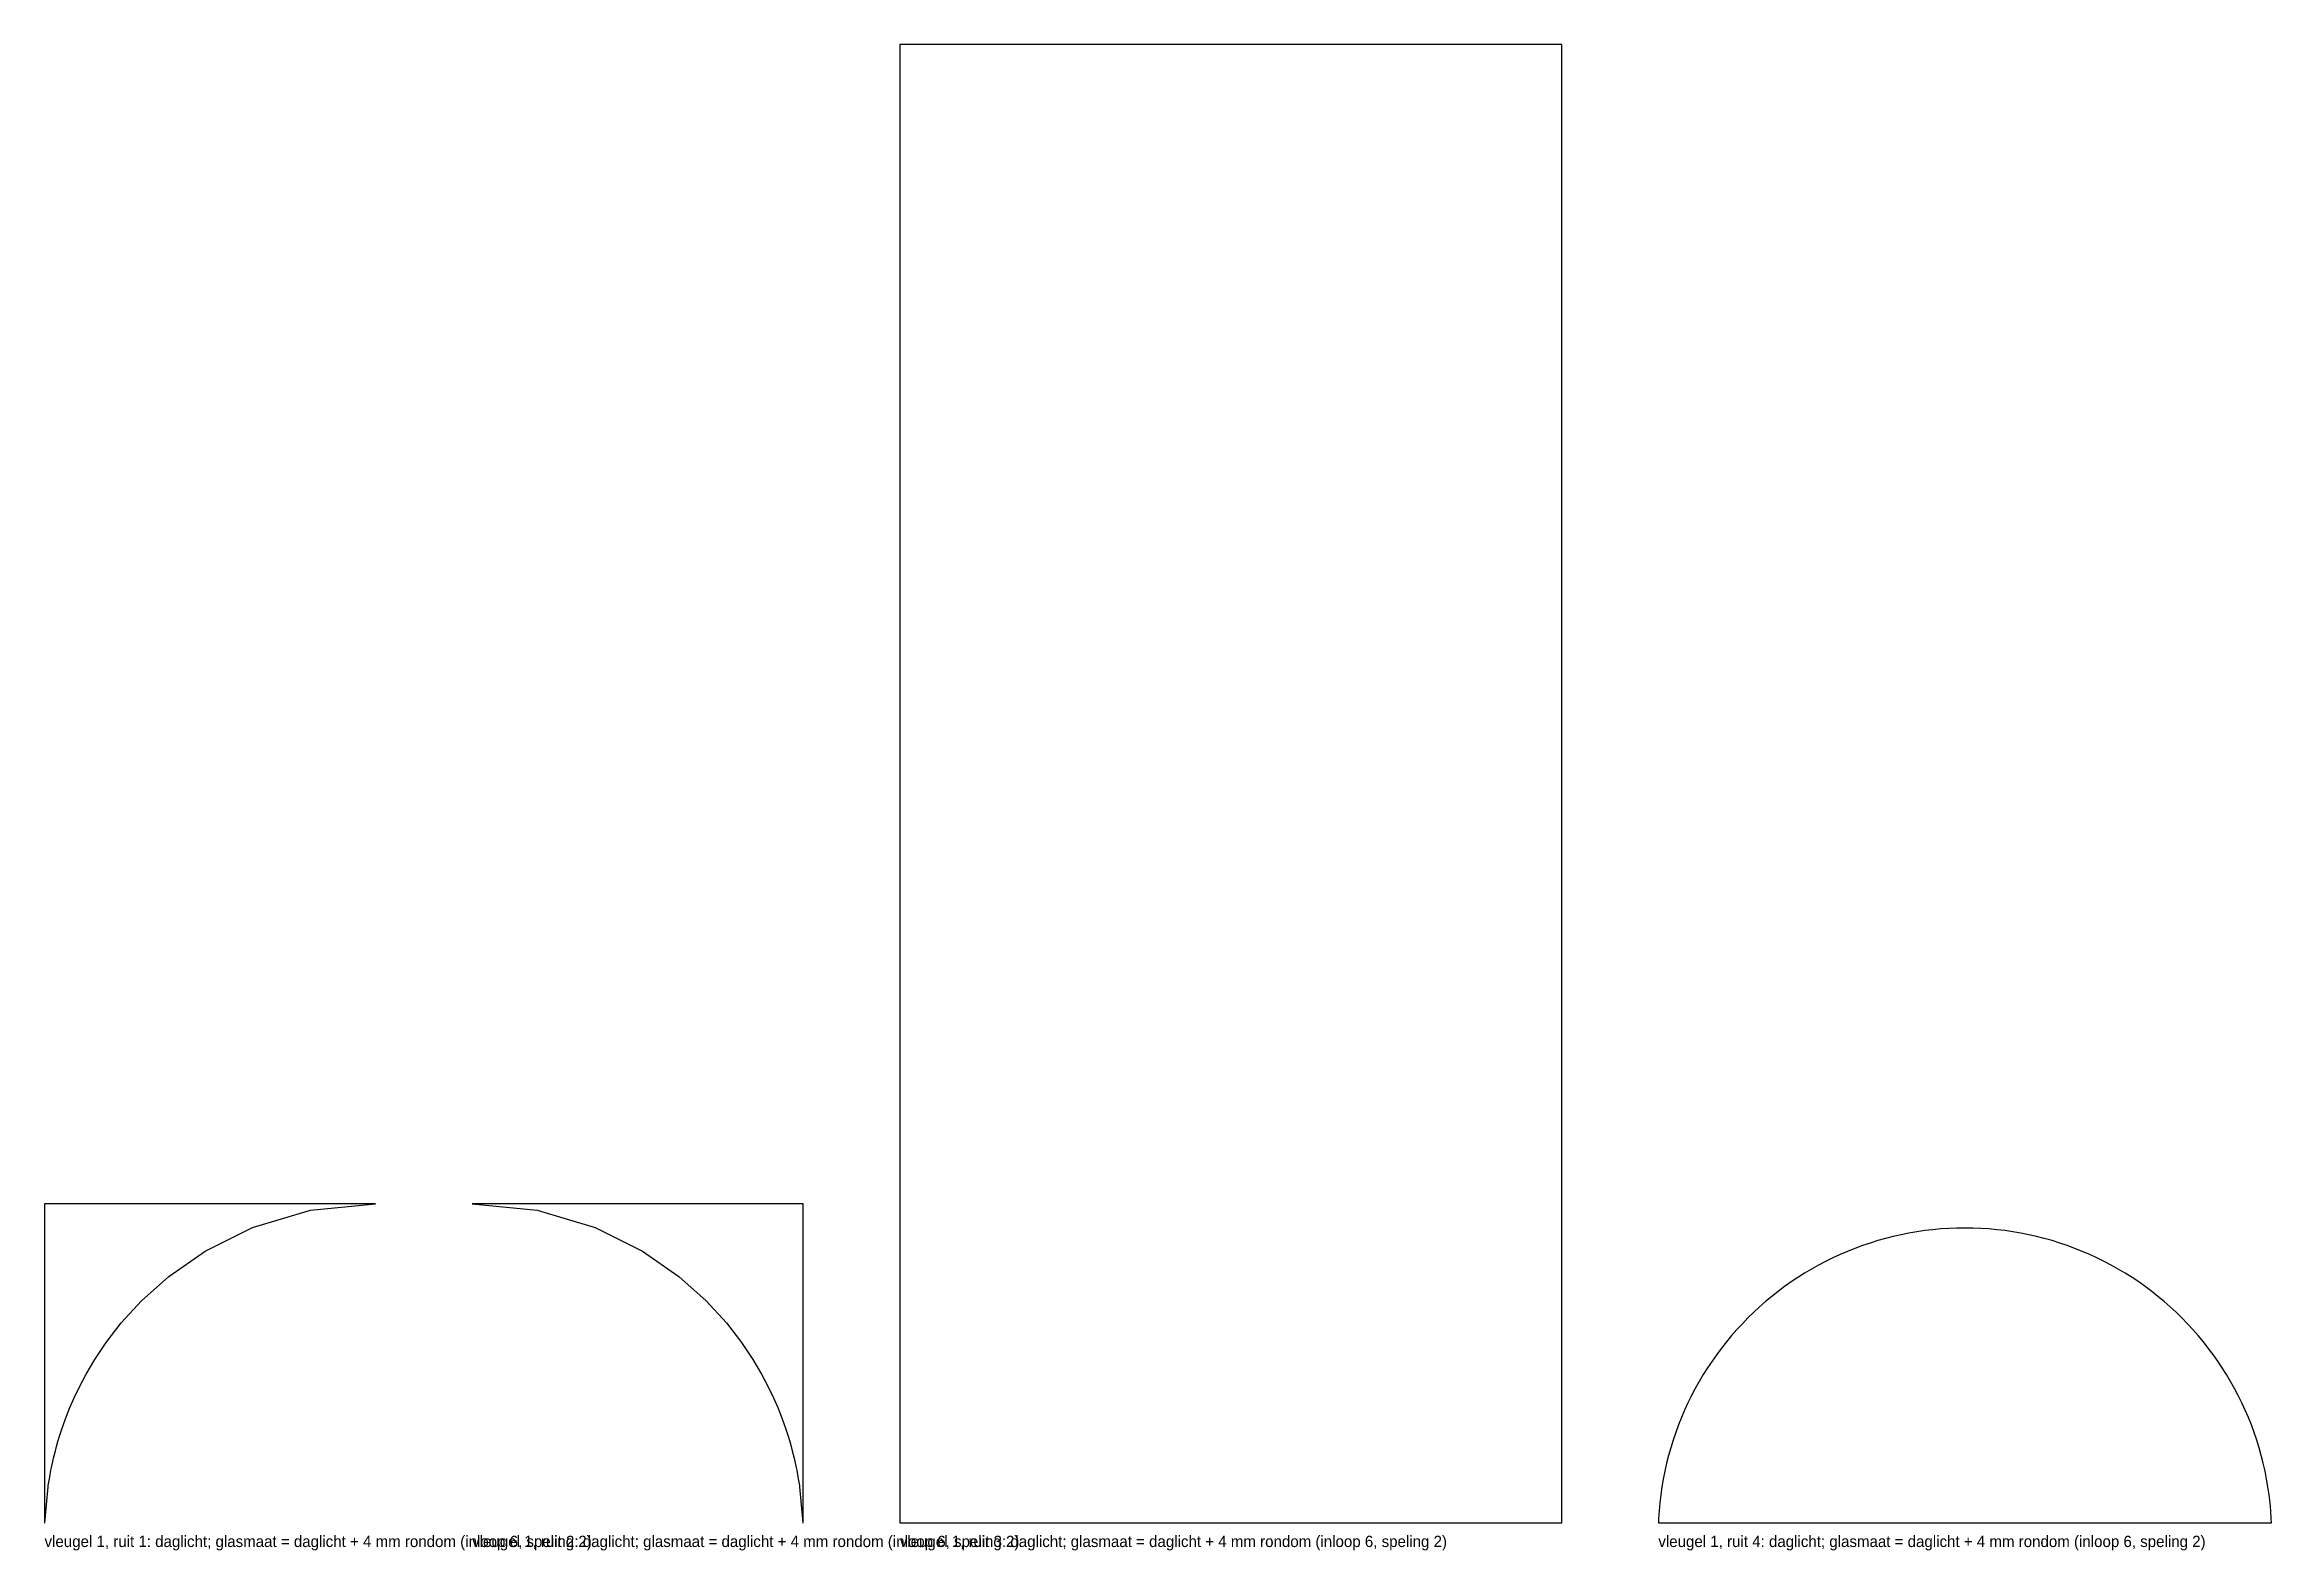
# Model space of a CAD drawing. Header units: millimetres. Extents: x 0 to 2765, y -34 to 1835.
import ezdxf

# ---------------------------------------------------------------- set-up
doc = ezdxf.new("R2010")
doc.units = ezdxf.units.MM

msp = doc.modelspace()

# ---------------------------------------------------------------- linework, layer by layer
at = {"layer": 'DAGLICHT'}
for p, q in [((1884, 1835), (1062, 1835)), ((1062, 1835), (1062, 0)), ((1884, 0), (1884, 1835)), ((411, 396), (0, 396)), ((0, 396), (0, 0)), ((258.3584, 366.6039), (330.3963, 388.0187)), ((330.3963, 388.0187), (411, 396)), ((531, 396), (611.6037, 388.0187)), ((942, 396), (531, 396)), ((611.6037, 388.0187), (683.6416, 366.6039)), ((942, 0), (942, 396)), ((199.5422, 337.4296), (258.3584, 366.6039)), ((683.6416, 366.6039), (742.4578, 337.4296)), ((2315.2402, 359.6201), (2305.4576, 357.6742)), ((2325.0704, 361.3093), (2315.2402, 359.6201)), ((2334.9415, 362.7405), (2325.0704, 361.3093)), ((2344.8466, 363.9128), (2334.9415, 362.7405)), ((2354.779, 364.8255), (2344.8466, 363.9128)), ((2364.7319, 365.4779), (2354.779, 364.8255)), ((2374.6985, 365.8694), (2364.7319, 365.4779)), ((2384.6719, 366), (2374.6985, 365.8694)), ((2394.6454, 365.8694), (2384.6719, 366)), ((2404.6119, 365.4779), (2394.6454, 365.8694)), ((2414.5649, 364.8255), (2404.6119, 365.4779)), ((2424.4973, 363.9128), (2414.5649, 364.8255)), ((2434.4024, 362.7405), (2424.4973, 363.9128)), ((2444.2735, 361.3093), (2434.4024, 362.7405)), ((2454.1037, 359.6201), (2444.2735, 361.3093)), ((2463.8863, 357.6742), (2454.1037, 359.6201)), ((154.2503, 305.9371), (199.5422, 337.4296)), ((742.4578, 337.4296), (787.7497, 305.9371)), ((2229.7053, 333.0608), (2220.6472, 328.885)), ((2238.8696, 336.9981), (2229.7053, 333.0608)), ((2248.1338, 340.6941), (2238.8696, 336.9981)), ((2257.4915, 344.1464), (2248.1338, 340.6941)), ((2266.9365, 347.3525), (2257.4915, 344.1464)), ((2276.4621, 350.3103), (2266.9365, 347.3525)), ((2286.0619, 353.0177), (2276.4621, 350.3103)), ((2295.7293, 355.4729), (2286.0619, 353.0177)), ((2305.4576, 357.6742), (2295.7293, 355.4729)), ((2473.6146, 355.4729), (2463.8863, 357.6742)), ((2483.282, 353.0177), (2473.6146, 355.4729)), ((2492.8818, 350.3103), (2483.282, 353.0177)), ((2502.4074, 347.3525), (2492.8818, 350.3103)), ((2511.8524, 344.1464), (2502.4074, 347.3525)), ((2521.2101, 340.6941), (2511.8524, 344.1464)), ((2530.4743, 336.9981), (2521.2101, 340.6941)), ((2539.6386, 333.0608), (2530.4743, 336.9981)), ((2548.6967, 328.885), (2539.6386, 333.0608)), ((120.3791, 275.6209), (154.2503, 305.9371)), ((787.7497, 305.9371), (821.6209, 275.6209)), ((2177.1645, 304.5335), (2168.8712, 298.9921)), ((2185.6, 309.8559), (2177.1645, 304.5335)), ((2194.1719, 314.9557), (2185.6, 309.8559)), ((2202.8745, 319.8293), (2194.1719, 314.9557)), ((2211.7016, 324.4735), (2202.8745, 319.8293)), ((2220.6472, 328.885), (2211.7016, 324.4735)), ((2557.6423, 324.4735), (2548.6967, 328.885)), ((2566.4694, 319.8293), (2557.6423, 324.4735)), ((2575.1719, 314.9557), (2566.4694, 319.8293)), ((2583.7439, 309.8559), (2575.1719, 314.9557)), ((2592.1794, 304.5335), (2583.7439, 309.8559)), ((2600.4727, 298.9921), (2592.1794, 304.5335)), ((2144.9009, 281.0926), (2137.2322, 274.7147)), ((2152.7338, 287.2676), (2144.9009, 281.0926)), ((2160.7258, 293.2355), (2152.7338, 287.2676)), ((2168.8712, 298.9921), (2160.7258, 293.2355)), ((2608.6181, 293.2355), (2600.4727, 298.9921)), ((2616.6101, 287.2676), (2608.6181, 293.2355)), ((2624.443, 281.0926), (2616.6101, 287.2676)), ((2632.1117, 274.7147), (2624.443, 281.0926)), ((95.2611, 248.1158), (120.3791, 275.6209)), ((821.6209, 275.6209), (846.7389, 248.1158)), ((2115.2643, 254.4077), (2108.3043, 247.2631)), ((2122.4089, 261.3676), (2115.2643, 254.4077)), ((2129.7332, 268.1382), (2122.4089, 261.3676)), ((2137.2322, 274.7147), (2129.7332, 268.1382)), ((2639.6107, 268.1382), (2632.1117, 274.7147)), ((2646.935, 261.3676), (2639.6107, 268.1382)), ((2654.0796, 254.4077), (2646.935, 261.3676)), ((2661.0396, 247.2631), (2654.0796, 254.4077)), ((62.4727, 202.8296), (76.5555, 223.8889)), ((76.5555, 223.8889), (95.2611, 248.1158)), ((846.7389, 248.1158), (865.4445, 223.8889)), ((865.4445, 223.8889), (879.5273, 202.8296)), ((2088.5793, 224.7711), (2082.4043, 216.9381)), ((2094.9573, 232.4397), (2088.5793, 224.7711)), ((2101.5338, 239.9388), (2094.9573, 232.4397)), ((2108.3043, 247.2631), (2101.5338, 239.9388)), ((2667.8101, 239.9388), (2661.0396, 247.2631)), ((2674.3866, 232.4397), (2667.8101, 239.9388)), ((2680.7646, 224.7711), (2674.3866, 232.4397)), ((2686.9396, 216.9381), (2680.7646, 224.7711)), ((51.7214, 184.5992), (62.4727, 202.8296)), ((879.5273, 202.8296), (890.2786, 184.5992)), ((2070.6799, 200.8008), (2065.1385, 192.5075)), ((2076.4365, 208.9462), (2070.6799, 200.8008)), ((2082.4043, 216.9381), (2076.4365, 208.9462)), ((2692.9074, 208.9462), (2686.9396, 216.9381)), ((2698.664, 200.8008), (2692.9074, 208.9462)), ((2704.2054, 192.5075), (2698.664, 200.8008)), ((36.8394, 155.073), (43.3904, 168.8048)), ((43.3904, 168.8048), (51.7214, 184.5992)), ((890.2786, 184.5992), (898.6096, 168.8048)), ((898.6096, 168.8048), (905.1606, 155.073)), ((2049.8426, 166.7975), (2045.1985, 157.9704)), ((2054.7163, 175.5), (2049.8426, 166.7975)), ((2059.816, 184.072), (2054.7163, 175.5)), ((2065.1385, 192.5075), (2059.816, 184.072)), ((2709.5278, 184.072), (2704.2054, 192.5075)), ((2714.6276, 175.5), (2709.5278, 184.072)), ((2719.5013, 166.7975), (2714.6276, 175.5)), ((2724.1454, 157.9704), (2719.5013, 166.7975)), ((27.395, 132.5404), (31.6154, 143.0769)), ((31.6154, 143.0769), (36.8394, 155.073)), ((905.1606, 155.073), (910.3846, 143.0769)), ((910.3846, 143.0769), (914.605, 132.5404)), ((2036.6111, 139.9667), (2032.6738, 130.8024)), ((2040.787, 149.0247), (2036.6111, 139.9667)), ((2045.1985, 157.9704), (2040.787, 149.0247)), ((2728.5569, 149.0247), (2724.1454, 157.9704)), ((2732.7328, 139.9667), (2728.5569, 149.0247)), ((2736.67, 130.8024), (2732.7328, 139.9667)), ((18.7087, 107.591), (21.0912, 114.9696)), ((21.0912, 114.9696), (23.9441, 123.2343)), ((23.9441, 123.2343), (27.395, 132.5404)), ((914.605, 132.5404), (918.0559, 123.2343)), ((918.0559, 123.2343), (920.9088, 114.9696)), ((920.9088, 114.9696), (923.2913, 107.591)), ((2025.5255, 112.1804), (2022.3194, 102.7355)), ((2028.9778, 121.5382), (2025.5255, 112.1804)), ((2032.6738, 130.8024), (2028.9778, 121.5382)), ((2740.3661, 121.5382), (2736.67, 130.8024)), ((2743.8184, 112.1804), (2740.3661, 121.5382)), ((2747.0245, 102.7355), (2743.8184, 112.1804)), ((11.1766, 80.196), (12.2714, 84.6821)), ((12.2714, 84.6821), (13.5324, 89.5967)), ((13.5324, 89.5967), (14.9941, 95.0016)), ((14.9941, 95.0016), (16.7008, 100.9704)), ((16.7008, 100.9704), (18.7087, 107.591)), ((923.2913, 107.591), (925.2992, 100.9704)), ((925.2992, 100.9704), (927.0059, 95.0016)), ((927.0059, 95.0016), (928.4676, 89.5967)), ((928.4676, 89.5967), (929.7286, 84.6821)), ((929.7286, 84.6821), (930.8234, 80.196)), ((2016.6542, 83.6101), (2014.199, 73.9427)), ((2019.3616, 93.2098), (2016.6542, 83.6101)), ((2022.3194, 102.7355), (2019.3616, 93.2098)), ((2749.9823, 93.2098), (2747.0245, 102.7355)), ((2752.6897, 83.6101), (2749.9823, 93.2098)), ((2755.1449, 73.9427), (2752.6897, 83.6101)), ((5.9759, 54.8317), (6.4003, 57.25)), ((6.4003, 57.25), (6.8711, 59.8387)), ((6.8711, 59.8387), (7.3954, 62.6163)), ((7.3954, 62.6163), (7.9813, 65.6037)), ((7.9813, 65.6037), (8.639, 68.8252)), ((8.639, 68.8252), (9.3805, 72.3086)), ((9.3805, 72.3086), (10.2204, 76.0863)), ((10.2204, 76.0863), (11.1766, 80.196)), ((930.8234, 80.196), (931.7796, 76.0863)), ((931.7796, 76.0863), (932.6195, 72.3086)), ((932.6195, 72.3086), (933.361, 68.8252)), ((933.361, 68.8252), (934.0187, 65.6037)), ((934.0187, 65.6037), (934.6046, 62.6163)), ((934.6046, 62.6163), (935.1289, 59.8387)), ((935.1289, 59.8387), (935.5997, 57.25)), ((935.5997, 57.25), (936.0241, 54.8317)), ((2011.9977, 64.2144), (2010.0518, 54.4317)), ((2014.199, 73.9427), (2011.9977, 64.2144)), ((2757.3462, 64.2144), (2755.1449, 73.9427)), ((2759.2921, 54.4317), (2757.3462, 64.2144)), ((0.2775, 0.1001), (4.3734, 44.798)), ((4.3734, 44.798), (4.6379, 46.57)), ((4.6379, 46.57), (4.9271, 48.4489)), ((4.9271, 48.4489), (5.2439, 50.4445)), ((5.2439, 50.4445), (5.5921, 52.568)), ((5.5921, 52.568), (5.9759, 54.8317)), ((936.0241, 54.8317), (936.4079, 52.568)), ((936.4079, 52.568), (936.7561, 50.4445)), ((936.7561, 50.4445), (937.0729, 48.4489)), ((937.0729, 48.4489), (937.3621, 46.57)), ((937.3621, 46.57), (937.6266, 44.798)), ((937.6266, 44.798), (941.7225, 0.1001)), ((2006.9315, 34.7305), (2005.7591, 24.8253)), ((2008.3627, 44.6015), (2006.9315, 34.7305)), ((2010.0518, 54.4317), (2008.3627, 44.6015)), ((2760.9812, 44.6015), (2759.2921, 54.4317)), ((2762.4124, 34.7305), (2760.9812, 44.6015)), ((2763.5848, 24.8253), (2762.4124, 34.7305)), ((0, 0), (0.2775, 0.1001)), ((941.7225, 0.1001), (942, 0)), ((1062, 0), (1884, 0)), ((2004.1941, 4.94), (2004, 0)), ((2004, 0), (2765.3439, 0)), ((2004.8464, 14.8929), (2004.1941, 4.94)), ((2005.7591, 24.8253), (2004.8464, 14.8929)), ((2764.4974, 14.8929), (2763.5848, 24.8253)), ((2765.1498, 4.94), (2764.4974, 14.8929)), ((2765.3439, 0), (2765.1498, 4.94))]:
    msp.add_line(p, q, dxfattribs=at)

# ---------------------------------------------------------------- texts
at = {"layer": 'TEKST'}
for s, p in [('vleugel 1, ruit 1: daglicht; glasmaat = daglicht + 4 mm rondom (inloop 6, speling 2)', (0, -30)), ('vleugel 1, ruit 2: daglicht; glasmaat = daglicht + 4 mm rondom (inloop 6, speling 2)', (531, -30)), ('vleugel 1, ruit 3: daglicht; glasmaat = daglicht + 4 mm rondom (inloop 6, speling 2)', (1062, -30)), ('vleugel 1, ruit 4: daglicht; glasmaat = daglicht + 4 mm rondom (inloop 6, speling 2)', (2004, -30))]:
    msp.add_text(s, height=14, dxfattribs=at).set_placement(p)

doc.saveas('drawing.dxf')
